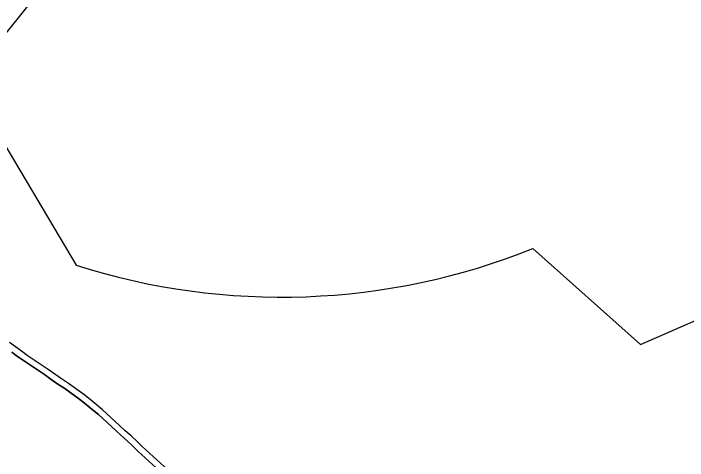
# Model space of a CAD drawing. Header units: inches. Extents: x 1273557 to 1282364, y 239587 to 246310.
# Drawn here: x 1280950 to 1281633, y 242699 to 243153 of the extents above; entities that cross this region are included whole.
import ezdxf

# ---------------------------------------------------------------- set-up
doc = ezdxf.new("R2010")
doc.units = ezdxf.units.IN
doc.header["$MEASUREMENT"] = 0
for name, color, linetype in [('GRASS', 3, 'Continuous'), ('MISC-FENCE', 140, 'Continuous'), ('PATH', 253, 'Continuous'), ('PATH-ISLAND', 252, 'Continuous')]:
    doc.layers.add(name, color=color, linetype=linetype)

msp = doc.modelspace()

# ---------------------------------------------------------------- linework, layer by layer
at = {"layer": 'GRASS'}
for points in [[(1281106.18, 242689.7), (1281080.22, 242713.35), (1281074.6, 242718.67), (1281068.85, 242724), (1281063.05, 242729.27), (1281057.29, 242734.42), (1281039.99, 242750.53), (1281033.54, 242755.77), (1281027.24, 242760.85), (1281020.85, 242765.98), (1281005.39, 242777.28), (1280998.31, 242781.95), (1280991.51, 242786.62), (1280984.67, 242791.53), (1280963.45, 242805.67), (1280957.55, 242809.93), (1280951.56, 242814.28), (1280945.58, 242818.65)], [(1281101.89, 242684.92), (1281075.85, 242708.64), (1281070.2, 242713.98), (1281064.5, 242719.27), (1281058.75, 242724.5), (1281052.96, 242729.67), (1281035.77, 242745.68), (1281029.5, 242750.78), (1281023.22, 242755.85), (1281016.94, 242760.88), (1281001.73, 242772), (1280994.72, 242776.62), (1280987.81, 242781.37), (1280981.01, 242786.25), (1280959.79, 242800.39), (1280953.78, 242804.73), (1280947.78, 242809.09)]]:
    msp.add_lwpolyline(points, dxfattribs=at)
at = {"layer": 'MISC-FENCE'}
for p, q in [((1281082.67, 243308.78), (1280902.3, 243083.67)), ((1280902.3, 243083.67), (1281013.28, 242897.13)), ((1281476.47, 242914.05), (1281585.7, 242816.73)), ((1281585.7, 242816.73), (1281766.68, 242896))]:
    msp.add_line(p, q, dxfattribs=at)
msp.add_arc((1281221.3, 243550.64), 685.82, 252.34302, 291.84253, dxfattribs=at)
at = {"layer": 'PATH'}
msp.add_lwpolyline([(1281106.18, 242689.7), (1281080.22, 242713.35), (1281074.6, 242718.67), (1281068.85, 242724), (1281063.05, 242729.27), (1281057.29, 242734.42), (1281039.99, 242750.53), (1281033.54, 242755.77), (1281027.24, 242760.85), (1281020.85, 242765.98), (1281005.39, 242777.28), (1280998.31, 242781.95), (1280991.51, 242786.62), (1280984.67, 242791.53), (1280963.45, 242805.67), (1280957.55, 242809.93), (1280951.56, 242814.28), (1280945.58, 242818.65)], dxfattribs=at)
at = {"layer": 'PATH-ISLAND'}
msp.add_lwpolyline([(1280947.78, 242809.09), (1280953.78, 242804.73), (1280959.79, 242800.39), (1280981.01, 242786.25), (1280987.81, 242781.37), (1280994.72, 242776.62), (1281001.73, 242772), (1281016.94, 242760.88), (1281023.22, 242755.85), (1281029.5, 242750.78), (1281035.77, 242745.68), (1281052.96, 242729.67), (1281058.75, 242724.5), (1281064.5, 242719.27), (1281070.2, 242713.98), (1281075.85, 242708.64), (1281101.89, 242684.92)], dxfattribs=at)

doc.saveas('drawing.dxf')
